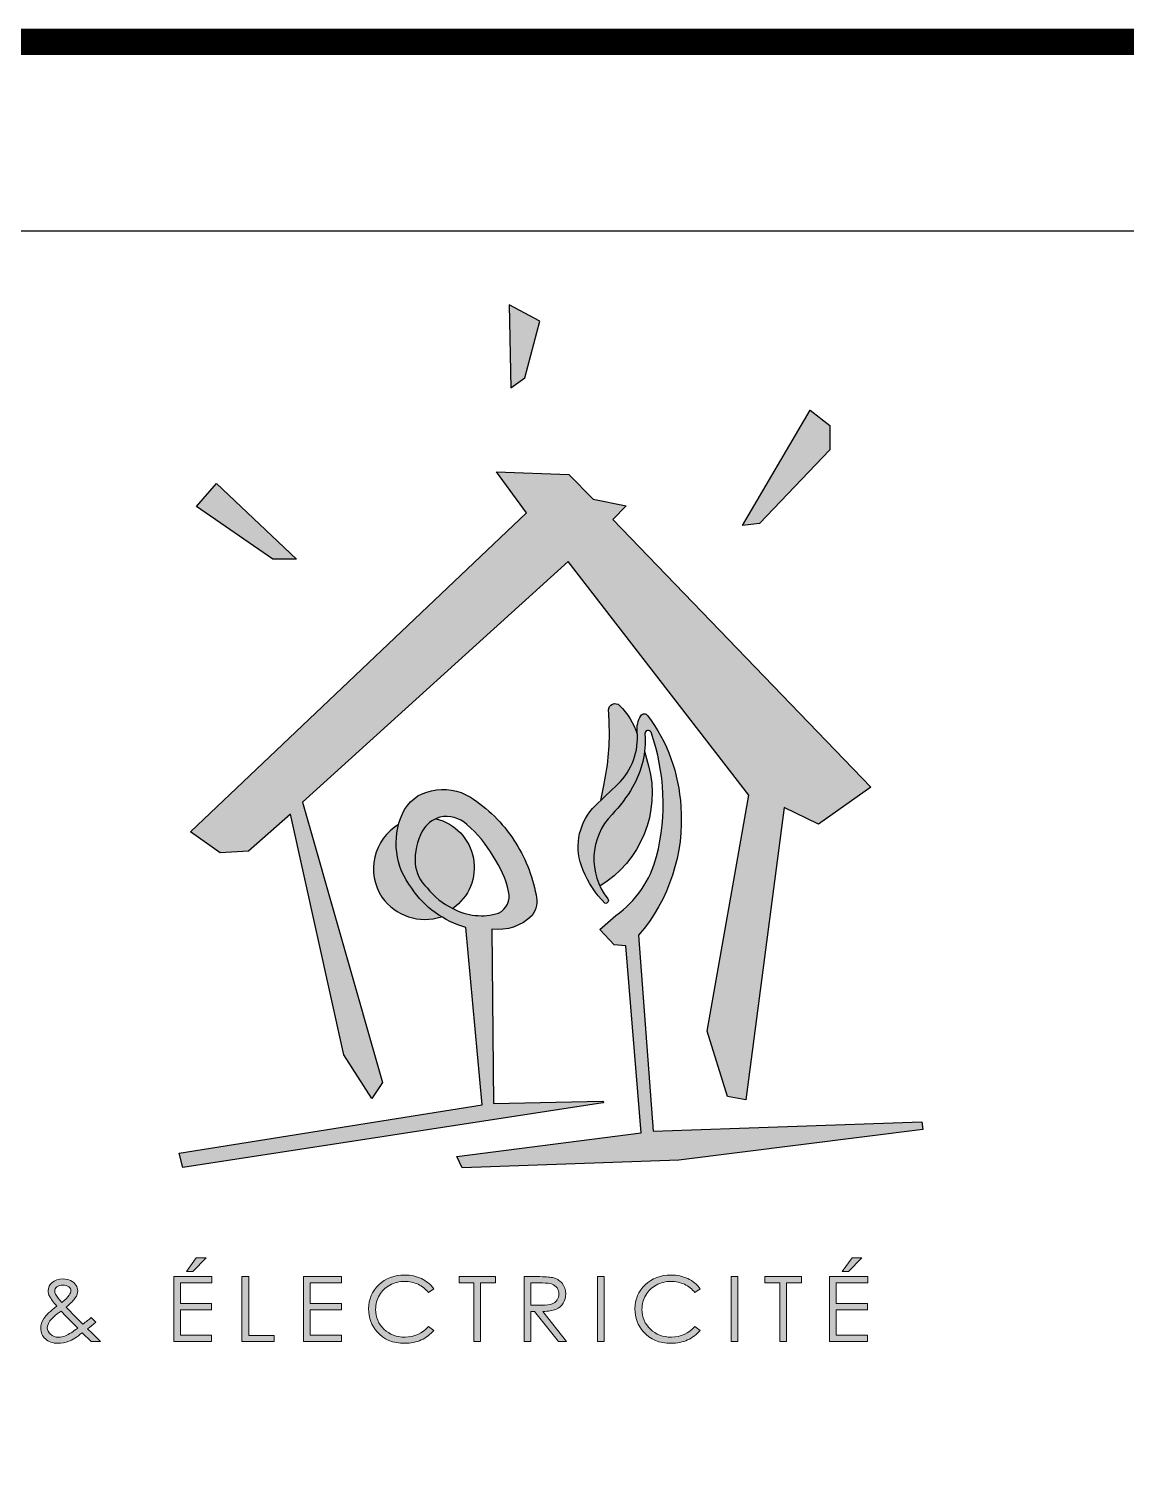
# Model space of a CAD drawing. Header units: millimetres. Extents: x -49 to 1078, y -325 to -37.
# Drawn here: x 990.89 to 1019.95, y -75.14 to -37.2 of the extents above; entities that cross this region are included whole.
import ezdxf
from ezdxf.enums import TextEntityAlignment as Align

# ---------------------------------------------------------------- set-up
doc = ezdxf.new("R2010")
doc.units = ezdxf.units.MM
doc.header["$MEASUREMENT"] = 0
doc.layers.add('Cartouche', color=7, linetype='CONTINUOUS')
doc.styles.add('ROMANS', font='romans')
doc.styles.add('SANSSERIF', font='sas_____.pfb')
doc.styles.add('STYLE1', font='ARIAL.TTF', dxfattribs={"height": 10})

# ---------------------------------------------------------------- blocks, each defined once
blk = doc.blocks.new('Cartouche')
at = {"layer": 'Cartouche'}
for color, points in [(256, [(135.594, 277.84), (135.963, 278.113), (136.365, 279.605), (135.546, 280.038)]), (256, [(141.727, 274.203), (142.179, 274.252), (144.038, 276.204), (144.038, 276.846), (143.524, 277.256)]), (256, [(127.115, 266.084), (127.9, 265.528), (128.647, 265.578), (129.759, 266.557), (131.17, 260.186), (131.918, 259.024), (132.2, 259.455), (130.078, 266.876), (137.114, 273.248), (141.896, 267.055), (140.793, 260.808), (141.328, 259.08), (141.812, 258.994), (142.831, 266.732), (143.742, 266.295), (145.126, 267.275), (138.293, 274.359), (138.646, 274.718), (137.778, 274.899), (137.128, 275.549), (135.212, 275.621), (136.007, 274.537)]), (256, [(129.297, 273.309), (129.923, 273.309), (127.803, 275.315), (127.274, 274.705)]), (140, [(138.943, 268.678, 0.112433), (138.474, 269.434, 0.686217), (138.184, 269.307, -0.000618), (138.198, 268.976, -0.060959), (138.067, 267.362), (137.976, 266.918, -0.001161), (138.427, 267.353, 0.220525)]), (256, [(146.499, 258.209), (146.48, 258.406), (139.362, 258.162), (138.978, 263.351, 0.198989), (140.094, 266.758, 0.149131), (139.214, 269.172, 0.520235), (139.037, 269.162, 0.165123), (138.938, 268.739, -0.230022), (138.427, 267.353, 0.001523), (137.836, 266.782, 0.292467), (137.462, 265.189, 0.098968), (137.994, 264.295), (138.082, 264.196, 0.728823), (138.161, 264.314, -0.377314), (138.273, 266.551, 0.061802), (138.818, 267.27, 0.14976), (139.145, 268.681, -0.922532), (139.314, 268.707, -0.145386), (139.453, 265.438, -0.177223), (138.374, 263.871), (137.95, 263.506), (138.33, 263.097), (138.637, 263.068), (139.046, 258.116), (134.164, 257.488), (134.31, 257.191), (140.038, 257.398)]), (140, [(139.243, 267.836), (139.134, 268.221, -0.102343), (138.818, 267.27, -0.061802), (138.273, 266.551, 0.311801), (137.952, 264.651, 0.331245)]), (40, [(133.06, 265.254, 0.179945), (133.38, 264.602, 0.11349), (134.058, 264.059, 0.645088), (133.61, 266.437, 0.151814), (133.246, 266.105, 0.131578)]), (40, [(132.623, 266.283, 0.428011), (132.181, 264.359, 0.330522), (133.757, 263.841, -0.107148), (132.969, 264.595, -0.237073)])]:
    blk.add_hatch(color=color, dxfattribs=at).paths.add_polyline_path(points)
h = blk.add_hatch(color=256, dxfattribs=at)
h.paths.add_polyline_path([(138.039, 258.911, 0.835851), (138.03, 258.956), (135.136, 258.898), (135.092, 263.514, 0.239659), (136.156, 263.876, 0.23516), (136.261, 264.419, 0.101787), (135.673, 265.869, 0.109113), (134.522, 267.005, 0.206329), (133.493, 267.173, 0.251121), (132.724, 266.566, 0.278983), (132.969, 264.595, 0.177381), (134.405, 263.557), (134.837, 258.857), (126.813, 257.578), (126.912, 257.201)])
h.paths.add_polyline_path([(134.058, 264.059, -0.11349), (133.38, 264.602, -0.179945), (133.06, 265.254, -0.131578), (133.246, 266.105, -0.185788), (133.712, 266.477, -0.245874), (134.431, 266.278, -0.093862), (135.123, 265.44, -0.097554), (135.535, 264.508, -0.356173), (135.269, 263.936, -0.202976)], flags=16)
h = blk.add_hatch(color=7, dxfattribs=at)
h.dxf.hatch_style = 2
h.paths.add_polyline_path([(126.67, 254.311), (127.68, 254.311), (127.68, 254.143), (126.846, 254.143), (126.846, 253.603), (127.673, 253.603), (127.673, 253.435), (126.846, 253.435), (126.846, 252.758), (127.673, 252.758), (127.673, 252.59), (126.67, 252.59)])
h.paths.add_polyline_path([(127.267, 254.807), (127.524, 254.807), (127.171, 254.447), (127.005, 254.447)])
h = blk.add_hatch(color=7, dxfattribs=at)
h.dxf.hatch_style = 2
h.paths.add_polyline_path([(144.035, 254.311), (145.045, 254.311), (145.045, 254.143), (144.211, 254.143), (144.211, 253.603), (145.038, 253.603), (145.038, 253.435), (144.211, 253.435), (144.211, 252.758), (145.038, 252.758), (145.038, 252.59), (144.035, 252.59)])
h.paths.add_polyline_path([(144.632, 254.807), (144.89, 254.807), (144.536, 254.447), (144.37, 254.447)])
h = blk.add_hatch(color=7, dxfattribs=at)
h.dxf.hatch_style = 2
edge = h.paths.add_edge_path()
edge.add_spline(control_points=[(123.89, 252.599), (123.89, 252.599), (123.89, 252.599), (123.798, 252.564), (123.7, 252.547), (123.598, 252.547), (123.462, 252.547), (123.353, 252.585), (123.271, 252.661), (123.189, 252.737), (123.147, 252.832), (123.147, 252.946), (123.147, 253.032), (123.175, 253.118), (123.231, 253.204), (123.286, 253.29), (123.399, 253.399), (123.57, 253.531), (123.474, 253.645), (123.412, 253.729), (123.384, 253.783), (123.356, 253.837), (123.343, 253.889), (123.343, 253.938), (123.343, 254.024), (123.377, 254.095), (123.445, 254.151), (123.523, 254.216), (123.62, 254.249), (123.737, 254.249), (123.811, 254.249), (123.878, 254.235), (123.939, 254.206), (124, 254.177), (124.046, 254.138), (124.078, 254.089), (124.11, 254.041), (124.126, 253.989), (124.126, 253.934), (124.126, 253.877), (124.105, 253.815), (124.063, 253.75), (124.022, 253.685), (123.94, 253.602), (123.817, 253.5), (123.817, 253.5), (124.085, 253.226), (124.085, 253.226), (124.085, 253.226), (124.26, 253.053), (124.26, 253.053), (124.354, 253.12), (124.428, 253.178), (124.482, 253.226), (124.482, 253.226), (124.602, 253.103), (124.602, 253.103), (124.525, 253.037), (124.452, 252.979), (124.383, 252.931), (124.431, 252.888), (124.494, 252.829), (124.571, 252.754), (124.632, 252.695), (124.684, 252.64), (124.728, 252.59), (124.728, 252.59), (124.482, 252.59), (124.482, 252.59), (124.482, 252.59), (124.248, 252.825), (124.248, 252.825), (124.101, 252.71), (123.982, 252.634), (123.89, 252.599)], knot_values=[-1, 0, 0, 0, 0, 0, 1, 1, 1, 2, 2, 2, 3, 3, 3, 4, 4, 4, 5, 5, 5, 6, 6, 6, 7, 7, 7, 8, 8, 8, 9, 9, 9, 10, 10, 10, 11, 11, 11, 12, 12, 12, 13, 13, 13, 14, 14, 14, 15, 15, 15, 16, 16, 16, 17, 17, 17, 18, 18, 18, 19, 19, 19, 20, 20, 20, 21, 21, 21, 22, 22, 22, 23, 23, 23, 24, 24, 24, 24], degree=3, periodic=0)
edge = h.paths.add_edge_path()
edge.add_spline(control_points=[(123.847, 253.228), (123.847, 253.228), (123.847, 253.228), (123.799, 253.277), (123.746, 253.335), (123.687, 253.401), (123.537, 253.291), (123.439, 253.204), (123.392, 253.138), (123.346, 253.073), (123.322, 253.013), (123.322, 252.957), (123.322, 252.892), (123.351, 252.834), (123.408, 252.784), (123.465, 252.733), (123.534, 252.708), (123.617, 252.708), (123.679, 252.708), (123.741, 252.721), (123.801, 252.746), (123.895, 252.785), (124.003, 252.853), (124.126, 252.948), (124.126, 252.948), (123.847, 253.228), (123.847, 253.228)], knot_values=[-1, 0, 0, 0, 0, 0, 1, 1, 1, 2, 2, 2, 3, 3, 3, 4, 4, 4, 5, 5, 5, 6, 6, 6, 7, 7, 7, 8, 8, 8, 8], degree=3, periodic=0)
edge = h.paths.add_edge_path()
edge.add_spline(control_points=[(123.542, 253.846), (123.542, 253.846), (123.542, 253.846), (123.581, 253.78), (123.636, 253.708), (123.708, 253.629), (123.794, 253.694), (123.858, 253.757), (123.902, 253.82), (123.932, 253.864), (123.947, 253.904), (123.947, 253.938), (123.947, 253.978), (123.927, 254.012), (123.888, 254.041), (123.848, 254.07), (123.795, 254.084), (123.73, 254.084), (123.667, 254.084), (123.616, 254.069), (123.577, 254.04), (123.537, 254.01), (123.518, 253.975), (123.518, 253.934), (123.518, 253.903), (123.526, 253.874), (123.542, 253.846)], knot_values=[-1, 0, 0, 0, 0, 0, 1, 1, 1, 2, 2, 2, 3, 3, 3, 4, 4, 4, 5, 5, 5, 6, 6, 6, 7, 7, 7, 8, 8, 8, 8], degree=3, periodic=0)
h = blk.add_hatch(color=7, dxfattribs=at)
h.dxf.hatch_style = 2
h.paths.add_polyline_path([(128.476, 254.311), (128.653, 254.311), (128.653, 252.756), (129.331, 252.756), (129.331, 252.59), (128.476, 252.59)])
h = blk.add_hatch(color=7, dxfattribs=at)
h.dxf.hatch_style = 2
h.paths.add_polyline_path([(130.103, 254.311), (131.114, 254.311), (131.114, 254.143), (130.279, 254.143), (130.279, 253.603), (131.107, 253.603), (131.107, 253.435), (130.279, 253.435), (130.279, 252.758), (131.107, 252.758), (131.107, 252.59), (130.103, 252.59)])
h = blk.add_hatch(color=7, dxfattribs=at)
h.dxf.hatch_style = 2
edge = h.paths.add_edge_path()
edge.add_spline(control_points=[(133.413, 253.887), (133.413, 253.887), (133.413, 253.887), (133.337, 253.985), (133.244, 254.059), (133.137, 254.109), (133.029, 254.159), (132.911, 254.185), (132.783, 254.185), (132.642, 254.185), (132.512, 254.152), (132.392, 254.086), (132.272, 254.02), (132.179, 253.931), (132.113, 253.82), (132.047, 253.709), (132.014, 253.584), (132.014, 253.445), (132.014, 253.235), (132.088, 253.06), (132.235, 252.92), (132.383, 252.78), (132.569, 252.709), (132.793, 252.709), (133.04, 252.709), (133.247, 252.804), (133.413, 252.992), (133.413, 252.992), (133.552, 252.889), (133.552, 252.889), (133.465, 252.78), (133.355, 252.696), (133.223, 252.636), (133.092, 252.577), (132.945, 252.547), (132.783, 252.547), (132.474, 252.547), (132.23, 252.647), (132.052, 252.847), (131.903, 253.017), (131.828, 253.221), (131.828, 253.46), (131.828, 253.712), (131.919, 253.924), (132.1, 254.096), (132.281, 254.268), (132.507, 254.354), (132.78, 254.354), (132.945, 254.354), (133.094, 254.323), (133.226, 254.259), (133.359, 254.195), (133.468, 254.106), (133.552, 253.992), (133.552, 253.992), (133.413, 253.887), (133.413, 253.887)], knot_values=[-1, 0, 0, 0, 0, 0, 1, 1, 1, 2, 2, 2, 3, 3, 3, 4, 4, 4, 5, 5, 5, 6, 6, 6, 7, 7, 7, 8, 8, 8, 9, 9, 9, 10, 10, 10, 11, 11, 11, 12, 12, 12, 13, 13, 13, 14, 14, 14, 15, 15, 15, 16, 16, 16, 17, 17, 17, 18, 18, 18, 18], degree=3, periodic=0)
h = blk.add_hatch(color=7, dxfattribs=at)
h.dxf.hatch_style = 2
h.paths.add_polyline_path([(134.222, 254.143), (134.222, 254.311), (135.189, 254.311), (135.189, 254.143), (134.795, 254.143), (134.795, 252.59), (134.615, 252.59), (134.615, 254.143)])
h = blk.add_hatch(color=7, dxfattribs=at)
h.dxf.hatch_style = 2
edge = h.paths.add_edge_path()
edge.add_spline(control_points=[(136.12, 253.389), (136.12, 253.389), (136.12, 253.389), (136.12, 253.389), (136.12, 252.59), (136.12, 252.59), (136.12, 252.59), (135.944, 252.59), (135.944, 252.59), (135.944, 252.59), (135.944, 254.311), (135.944, 254.311), (135.944, 254.311), (136.295, 254.311), (136.295, 254.311), (136.491, 254.311), (136.624, 254.303), (136.693, 254.287), (136.798, 254.264), (136.883, 254.214), (136.949, 254.137), (137.014, 254.06), (137.047, 253.965), (137.047, 253.853), (137.047, 253.759), (137.024, 253.677), (136.979, 253.606), (136.934, 253.535), (136.87, 253.481), (136.786, 253.445), (136.702, 253.408), (136.586, 253.39), (136.438, 253.389), (136.438, 253.389), (137.072, 252.59), (137.072, 252.59), (137.072, 252.59), (136.854, 252.59), (136.854, 252.59), (136.854, 252.59), (136.22, 253.389), (136.22, 253.389), (136.22, 253.389), (136.12, 253.389), (136.12, 253.389)], knot_values=[-1, 0, 0, 0, 0, 0, 1, 1, 1, 2, 2, 2, 3, 3, 3, 4, 4, 4, 5, 5, 5, 6, 6, 6, 7, 7, 7, 8, 8, 8, 9, 9, 9, 10, 10, 10, 11, 11, 11, 12, 12, 12, 13, 13, 13, 14, 14, 14, 14], degree=3, periodic=0)
edge = h.paths.add_edge_path()
edge.add_spline(control_points=[(136.12, 253.558), (136.12, 253.558), (136.12, 253.558), (136.12, 253.558), (136.424, 253.555), (136.424, 253.555), (136.542, 253.555), (136.629, 253.566), (136.685, 253.588), (136.742, 253.61), (136.786, 253.645), (136.817, 253.693), (136.849, 253.74), (136.865, 253.794), (136.865, 253.854), (136.865, 253.911), (136.849, 253.964), (136.817, 254.011), (136.785, 254.058), (136.743, 254.092), (136.691, 254.112), (136.639, 254.132), (136.552, 254.143), (136.431, 254.143), (136.431, 254.143), (136.12, 254.143), (136.12, 254.143), (136.12, 254.143), (136.12, 253.558), (136.12, 253.558)], knot_values=[-1, 0, 0, 0, 0, 0, 1, 1, 1, 2, 2, 2, 3, 3, 3, 4, 4, 4, 5, 5, 5, 6, 6, 6, 7, 7, 7, 8, 8, 8, 9, 9, 9, 9], degree=3, periodic=0)
h = blk.add_hatch(color=7, dxfattribs=at)
h.dxf.hatch_style = 2
h.paths.add_polyline_path([(137.891, 254.311), (138.067, 254.311), (138.067, 252.59), (137.891, 252.59)])
h = blk.add_hatch(color=7, dxfattribs=at)
h.dxf.hatch_style = 2
edge = h.paths.add_edge_path()
edge.add_spline(control_points=[(140.467, 253.887), (140.467, 253.887), (140.467, 253.887), (140.39, 253.985), (140.297, 254.059), (140.19, 254.109), (140.082, 254.159), (139.964, 254.185), (139.836, 254.185), (139.695, 254.185), (139.564, 254.152), (139.445, 254.086), (139.325, 254.02), (139.232, 253.931), (139.166, 253.82), (139.1, 253.709), (139.067, 253.584), (139.067, 253.445), (139.067, 253.235), (139.141, 253.06), (139.288, 252.92), (139.435, 252.78), (139.622, 252.709), (139.846, 252.709), (140.093, 252.709), (140.3, 252.804), (140.467, 252.992), (140.467, 252.992), (140.605, 252.889), (140.605, 252.889), (140.518, 252.78), (140.407, 252.696), (140.276, 252.636), (140.145, 252.577), (139.998, 252.547), (139.836, 252.547), (139.527, 252.547), (139.283, 252.647), (139.105, 252.847), (138.956, 253.017), (138.881, 253.221), (138.881, 253.46), (138.881, 253.712), (138.972, 253.924), (139.153, 254.096), (139.334, 254.268), (139.561, 254.354), (139.833, 254.354), (139.998, 254.354), (140.147, 254.323), (140.279, 254.259), (140.412, 254.195), (140.521, 254.106), (140.605, 253.992), (140.605, 253.992), (140.467, 253.887), (140.467, 253.887)], knot_values=[-1, 0, 0, 0, 0, 0, 1, 1, 1, 2, 2, 2, 3, 3, 3, 4, 4, 4, 5, 5, 5, 6, 6, 6, 7, 7, 7, 8, 8, 8, 9, 9, 9, 10, 10, 10, 11, 11, 11, 12, 12, 12, 13, 13, 13, 14, 14, 14, 15, 15, 15, 16, 16, 16, 17, 17, 17, 18, 18, 18, 18], degree=3, periodic=0)
h = blk.add_hatch(color=7, dxfattribs=at)
h.dxf.hatch_style = 2
h.paths.add_polyline_path([(141.425, 254.311), (141.601, 254.311), (141.601, 252.59), (141.425, 252.59)])
h = blk.add_hatch(color=7, dxfattribs=at)
h.dxf.hatch_style = 2
h.paths.add_polyline_path([(142.322, 254.143), (142.322, 254.311), (143.288, 254.311), (143.288, 254.143), (142.895, 254.143), (142.895, 252.59), (142.715, 252.59), (142.715, 254.143)])
at = {"layer": 'Cartouche', "color": 7, "const_width": 0.698}
blk.add_lwpolyline([(10, 0), (10, 287.005), (210.001, 287.005), (210.001, 0), (210.001, 0)], close=True, dxfattribs=at)
at = {"layer": 'Cartouche', "color": 7}
blk.add_lwpolyline([(15, 210), (15, 282.005), (205.001, 282.005), (205.001, 210)], close=True, dxfattribs=at)
at = {"layer": 'Cartouche', "flags": 128}
for points in [[(135.594, 277.84), (135.963, 278.113), (136.365, 279.605), (135.546, 280.038), (135.594, 277.84)], [(141.727, 274.203), (143.524, 277.256), (144.038, 276.846), (144.038, 276.204), (142.179, 274.252), (141.727, 274.203)], [(127.115, 266.084), (136.007, 274.537), (135.212, 275.621), (137.128, 275.549), (137.778, 274.899), (138.646, 274.718), (138.293, 274.359), (145.126, 267.275), (143.742, 266.295), (142.831, 266.732), (141.812, 258.994), (141.328, 259.08), (140.793, 260.808), (141.896, 267.055), (137.114, 273.248), (130.078, 266.876), (132.2, 259.455), (131.918, 259.024), (131.17, 260.186), (129.759, 266.557), (128.647, 265.578), (127.9, 265.528), (127.115, 266.084)], [(127.274, 274.705), (127.803, 275.315), (129.923, 273.309), (129.297, 273.309), (127.274, 274.705)]]:
    blk.add_lwpolyline(points, dxfattribs=at)
at = {"layer": 'Cartouche', "color": 140, "flags": 128}
for points in [[(137.976, 266.918), (138.067, 267.362, 0.060959), (138.198, 268.976, 0.000618), (138.184, 269.307, -0.686217), (138.474, 269.434, -0.112433), (138.943, 268.678, 0.619803)], [(139.134, 268.221), (139.243, 267.836, -0.331245), (137.952, 264.651, -7.027134)]]:
    blk.add_lwpolyline(points, format="xyb", dxfattribs=at)
at = {"layer": 'Cartouche', "flags": 128}
for points in [[(134.164, 257.488), (139.046, 258.116), (138.637, 263.068), (138.33, 263.097), (137.95, 263.506), (138.374, 263.871, 0.177223), (139.453, 265.438, 0.146164), (139.309, 268.724, 0.832417), (139.145, 268.681, -0.14976), (138.818, 267.27, -0.061802), (138.273, 266.551, 0.377314), (138.161, 264.314, -0.728823), (138.082, 264.196), (137.994, 264.295, -0.098968), (137.462, 265.189, -0.292467), (137.836, 266.782, -0.001523), (138.427, 267.353, 0.230022), (138.938, 268.739, -0.165123), (139.037, 269.162, -0.520235), (139.214, 269.172, -0.149131), (140.094, 266.758, -0.198989), (138.978, 263.351), (139.362, 258.162), (146.48, 258.406), (146.499, 258.209), (140.038, 257.398), (134.31, 257.191), (134.164, 257.488)], [(126.813, 257.578), (134.837, 258.857), (134.405, 263.557, -0.177381), (132.969, 264.595, -0.278983), (132.724, 266.566, -0.251121), (133.493, 267.173, -0.206329), (134.522, 267.005, -0.109113), (135.673, 265.869, -0.101787), (136.261, 264.419, -0.23516), (136.156, 263.876, -0.239659), (135.092, 263.514, -0.407995), (135.092, 263.514), (135.136, 258.898), (138.03, 258.956, -1.047162), (138.028, 258.909), (126.912, 257.201), (126.813, 257.578)], [(134.058, 264.059, 0.202976), (135.269, 263.936, 0.356173), (135.535, 264.508, 0.097554), (135.123, 265.44, 0.093862), (134.431, 266.278, 0.245874), (133.712, 266.477, 0.185788), (133.246, 266.105, 0.131578), (133.06, 265.254, 0.179945), (133.38, 264.602, 0.11349), (134.058, 264.059, -0.112794)]]:
    blk.add_lwpolyline(points, format="xyb", dxfattribs=at)
at = {"layer": 'Cartouche', "color": 40, "flags": 128}
for points in [[(133.614, 266.436, -0.643978), (134.058, 264.059, -5.073871)], [(132.623, 266.283, 0.428011), (132.181, 264.359, 0.330522), (133.757, 263.841, -112.64414)]]:
    blk.add_lwpolyline(points, format="xyb", dxfattribs=at)
at = {"layer": 'Cartouche', "color": 7, "lineweight": 0}
for points in [[(127.267, 254.807), (127.524, 254.807), (127.171, 254.447), (127.005, 254.447), (127.267, 254.807)], [(144.632, 254.807), (144.89, 254.807), (144.536, 254.447), (144.37, 254.447), (144.632, 254.807)], [(126.67, 254.311), (127.68, 254.311), (127.68, 254.143), (126.846, 254.143), (126.846, 253.603), (127.673, 253.603), (127.673, 253.435), (126.846, 253.435), (126.846, 252.758), (127.673, 252.758), (127.673, 252.59), (126.67, 252.59), (126.67, 254.311)], [(128.476, 254.311), (128.653, 254.311), (128.653, 252.756), (129.331, 252.756), (129.331, 252.59), (128.476, 252.59), (128.476, 254.311)], [(130.103, 254.311), (131.114, 254.311), (131.114, 254.143), (130.279, 254.143), (130.279, 253.603), (131.107, 253.603), (131.107, 253.435), (130.279, 253.435), (130.279, 252.758), (131.107, 252.758), (131.107, 252.59), (130.103, 252.59), (130.103, 254.311)], [(134.222, 254.143), (134.222, 254.311), (135.189, 254.311), (135.189, 254.143), (134.795, 254.143), (134.795, 252.59), (134.615, 252.59), (134.615, 254.143), (134.222, 254.143)], [(137.891, 254.311), (138.067, 254.311), (138.067, 252.59), (137.891, 252.59), (137.891, 254.311)], [(141.425, 254.311), (141.601, 254.311), (141.601, 252.59), (141.425, 252.59), (141.425, 254.311)], [(142.322, 254.143), (142.322, 254.311), (143.288, 254.311), (143.288, 254.143), (142.895, 254.143), (142.895, 252.59), (142.715, 252.59), (142.715, 254.143), (142.322, 254.143)], [(144.035, 254.311), (145.045, 254.311), (145.045, 254.143), (144.211, 254.143), (144.211, 253.603), (145.038, 253.603), (145.038, 253.435), (144.211, 253.435), (144.211, 252.758), (145.038, 252.758), (145.038, 252.59), (144.035, 252.59), (144.035, 254.311)]]:
    blk.add_lwpolyline(points, dxfattribs=at)
for points, knots in [([(124.482, 253.226), (124.482, 253.226), (124.602, 253.103), (124.602, 253.103), (124.525, 253.037), (124.452, 252.979), (124.383, 252.931), (124.431, 252.888), (124.494, 252.829), (124.571, 252.754), (124.632, 252.695), (124.684, 252.64), (124.728, 252.59), (124.728, 252.59), (124.482, 252.59), (124.482, 252.59), (124.482, 252.59), (124.248, 252.825), (124.248, 252.825), (124.101, 252.71), (123.982, 252.634), (123.89, 252.599), (123.798, 252.564), (123.7, 252.547), (123.598, 252.547), (123.462, 252.547), (123.353, 252.585), (123.271, 252.661), (123.189, 252.737), (123.147, 252.832), (123.147, 252.946), (123.147, 253.032), (123.175, 253.118), (123.231, 253.204), (123.286, 253.29), (123.399, 253.399), (123.57, 253.531), (123.474, 253.645), (123.412, 253.729), (123.384, 253.783), (123.356, 253.837), (123.343, 253.889), (123.343, 253.938), (123.343, 254.024), (123.377, 254.095), (123.445, 254.151), (123.523, 254.216), (123.62, 254.249), (123.737, 254.249), (123.811, 254.249), (123.878, 254.235), (123.939, 254.206), (124, 254.177), (124.046, 254.138), (124.078, 254.089), (124.11, 254.041), (124.126, 253.989), (124.126, 253.934), (124.126, 253.877), (124.105, 253.815), (124.063, 253.75), (124.022, 253.685), (123.94, 253.602), (123.817, 253.5), (123.817, 253.5), (124.085, 253.226), (124.085, 253.226), (124.085, 253.226), (124.26, 253.053), (124.26, 253.053), (124.354, 253.12), (124.428, 253.178), (124.482, 253.226)], [0, 0, 0, 0, 1, 1, 1, 2, 2, 2, 3, 3, 3, 4, 4, 4, 5, 5, 5, 6, 6, 6, 7, 7, 7, 8, 8, 8, 9, 9, 9, 10, 10, 10, 11, 11, 11, 12, 12, 12, 13, 13, 13, 14, 14, 14, 15, 15, 15, 16, 16, 16, 17, 17, 17, 18, 18, 18, 19, 19, 19, 20, 20, 20, 21, 21, 21, 22, 22, 22, 23, 23, 23, 24, 24, 24, 24]), ([(133.552, 253.992), (133.552, 253.992), (133.413, 253.887), (133.413, 253.887), (133.337, 253.985), (133.244, 254.059), (133.137, 254.109), (133.029, 254.159), (132.911, 254.185), (132.783, 254.185), (132.642, 254.185), (132.512, 254.152), (132.392, 254.086), (132.272, 254.02), (132.179, 253.931), (132.113, 253.82), (132.047, 253.709), (132.014, 253.584), (132.014, 253.445), (132.014, 253.235), (132.088, 253.06), (132.235, 252.92), (132.383, 252.78), (132.569, 252.709), (132.793, 252.709), (133.04, 252.709), (133.247, 252.804), (133.413, 252.992), (133.413, 252.992), (133.552, 252.889), (133.552, 252.889), (133.465, 252.78), (133.355, 252.696), (133.223, 252.636), (133.092, 252.577), (132.945, 252.547), (132.783, 252.547), (132.474, 252.547), (132.23, 252.647), (132.052, 252.847), (131.903, 253.017), (131.828, 253.221), (131.828, 253.46), (131.828, 253.712), (131.919, 253.924), (132.1, 254.096), (132.281, 254.268), (132.507, 254.354), (132.78, 254.354), (132.945, 254.354), (133.094, 254.323), (133.226, 254.259), (133.359, 254.195), (133.468, 254.106), (133.552, 253.992)], [0, 0, 0, 0, 1, 1, 1, 2, 2, 2, 3, 3, 3, 4, 4, 4, 5, 5, 5, 6, 6, 6, 7, 7, 7, 8, 8, 8, 9, 9, 9, 10, 10, 10, 11, 11, 11, 12, 12, 12, 13, 13, 13, 14, 14, 14, 15, 15, 15, 16, 16, 16, 17, 17, 17, 18, 18, 18, 18]), ([(135.944, 254.311), (135.944, 254.311), (136.295, 254.311), (136.295, 254.311), (136.491, 254.311), (136.624, 254.303), (136.693, 254.287), (136.798, 254.264), (136.883, 254.214), (136.949, 254.137), (137.014, 254.06), (137.047, 253.965), (137.047, 253.853), (137.047, 253.759), (137.024, 253.677), (136.979, 253.606), (136.934, 253.535), (136.87, 253.481), (136.786, 253.445), (136.702, 253.408), (136.586, 253.39), (136.438, 253.389), (136.438, 253.389), (137.072, 252.59), (137.072, 252.59), (137.072, 252.59), (136.854, 252.59), (136.854, 252.59), (136.854, 252.59), (136.22, 253.389), (136.22, 253.389), (136.22, 253.389), (136.12, 253.389), (136.12, 253.389), (136.12, 253.389), (136.12, 252.59), (136.12, 252.59), (136.12, 252.59), (135.944, 252.59), (135.944, 252.59), (135.944, 252.59), (135.944, 254.311), (135.944, 254.311)], [0, 0, 0, 0, 1, 1, 1, 2, 2, 2, 3, 3, 3, 4, 4, 4, 5, 5, 5, 6, 6, 6, 7, 7, 7, 8, 8, 8, 9, 9, 9, 10, 10, 10, 11, 11, 11, 12, 12, 12, 13, 13, 13, 14, 14, 14, 14]), ([(140.605, 253.992), (140.605, 253.992), (140.467, 253.887), (140.467, 253.887), (140.39, 253.985), (140.297, 254.059), (140.19, 254.109), (140.082, 254.159), (139.964, 254.185), (139.836, 254.185), (139.695, 254.185), (139.564, 254.152), (139.445, 254.086), (139.325, 254.02), (139.232, 253.931), (139.166, 253.82), (139.1, 253.709), (139.067, 253.584), (139.067, 253.445), (139.067, 253.235), (139.141, 253.06), (139.288, 252.92), (139.435, 252.78), (139.622, 252.709), (139.846, 252.709), (140.093, 252.709), (140.3, 252.804), (140.467, 252.992), (140.467, 252.992), (140.605, 252.889), (140.605, 252.889), (140.518, 252.78), (140.407, 252.696), (140.276, 252.636), (140.145, 252.577), (139.998, 252.547), (139.836, 252.547), (139.527, 252.547), (139.283, 252.647), (139.105, 252.847), (138.956, 253.017), (138.881, 253.221), (138.881, 253.46), (138.881, 253.712), (138.972, 253.924), (139.153, 254.096), (139.334, 254.268), (139.561, 254.354), (139.833, 254.354), (139.998, 254.354), (140.147, 254.323), (140.279, 254.259), (140.412, 254.195), (140.521, 254.106), (140.605, 253.992)], [0, 0, 0, 0, 1, 1, 1, 2, 2, 2, 3, 3, 3, 4, 4, 4, 5, 5, 5, 6, 6, 6, 7, 7, 7, 8, 8, 8, 9, 9, 9, 10, 10, 10, 11, 11, 11, 12, 12, 12, 13, 13, 13, 14, 14, 14, 15, 15, 15, 16, 16, 16, 17, 17, 17, 18, 18, 18, 18]), ([(123.708, 253.629), (123.794, 253.694), (123.858, 253.757), (123.902, 253.82), (123.932, 253.864), (123.947, 253.904), (123.947, 253.938), (123.947, 253.978), (123.927, 254.012), (123.888, 254.041), (123.848, 254.07), (123.795, 254.084), (123.73, 254.084), (123.667, 254.084), (123.616, 254.069), (123.577, 254.04), (123.537, 254.01), (123.518, 253.975), (123.518, 253.934), (123.518, 253.903), (123.526, 253.874), (123.542, 253.846), (123.581, 253.78), (123.636, 253.708), (123.708, 253.629)], [0, 0, 0, 0, 1, 1, 1, 2, 2, 2, 3, 3, 3, 4, 4, 4, 5, 5, 5, 6, 6, 6, 7, 7, 7, 8, 8, 8, 8]), ([(136.12, 254.143), (136.12, 254.143), (136.12, 253.558), (136.12, 253.558), (136.12, 253.558), (136.424, 253.555), (136.424, 253.555), (136.542, 253.555), (136.629, 253.566), (136.685, 253.588), (136.742, 253.61), (136.786, 253.645), (136.817, 253.693), (136.849, 253.74), (136.865, 253.794), (136.865, 253.854), (136.865, 253.911), (136.849, 253.964), (136.817, 254.011), (136.785, 254.058), (136.743, 254.092), (136.691, 254.112), (136.639, 254.132), (136.552, 254.143), (136.431, 254.143), (136.431, 254.143), (136.12, 254.143), (136.12, 254.143)], [0, 0, 0, 0, 1, 1, 1, 2, 2, 2, 3, 3, 3, 4, 4, 4, 5, 5, 5, 6, 6, 6, 7, 7, 7, 8, 8, 8, 9, 9, 9, 9]), ([(123.687, 253.401), (123.537, 253.291), (123.439, 253.204), (123.392, 253.138), (123.346, 253.073), (123.322, 253.013), (123.322, 252.957), (123.322, 252.892), (123.351, 252.834), (123.408, 252.784), (123.465, 252.733), (123.534, 252.708), (123.617, 252.708), (123.679, 252.708), (123.741, 252.721), (123.801, 252.746), (123.895, 252.785), (124.003, 252.853), (124.126, 252.948), (124.126, 252.948), (123.847, 253.228), (123.847, 253.228), (123.799, 253.277), (123.746, 253.335), (123.687, 253.401)], [0, 0, 0, 0, 1, 1, 1, 2, 2, 2, 3, 3, 3, 4, 4, 4, 5, 5, 5, 6, 6, 6, 7, 7, 7, 8, 8, 8, 8])]:
    blk.add_open_spline(points, degree=3, knots=knots, dxfattribs=at)
at = {"layer": 'Cartouche', "color": 7, "linetype": 'Continuous'}
for tag, height, style, width, p in [('COM', 10, 'STYLE1', 0.75, (110, 190.153)), ('LOC', 8, 'STYLE1', 0.75, (110, 175.8)), ('RUE(1)', 5, 'ROMANS', 0.8, (110, 163.029)), ('RUE(2)', 5, 'ROMANS', 0.8, (110, 152.934)), ('RUE(3)', 5, 'ROMANS', 0.8, (110, 142.838)), ('RUE(4)', 5, 'ROMANS', 0.8, (110, 132.742)), ('RUE(5)', 5, 'ROMANS', 0.8, (110, 122.647)), ('RES', 10, 'ROMANS', 0.5, (110, 87.362))]:
    blk.add_attdef(tag, text='', height=height, dxfattribs=dict(at, style=style, width=width)).set_placement(p, align=Align.CENTER)
at = {"layer": 'Cartouche', "color": 7, "linetype": 'Continuous', "style": 'ROMANS', "width": 0.5}
for tag, p in [('MD1', (17.5, 66)), ('MD1-2', (48.684, 66)), ('MD1-3', (175.151, 66)), ('MD2', (17.5, 61)), ('MD2-2', (48.684, 61)), ('MD2-3', (175.151, 61)), ('MD3', (17.5, 56)), ('MD3-2', (48.684, 56)), ('MD3-3', (175.151, 56)), ('MD4', (17.5, 51)), ('MD4-2', (48.684, 51)), ('MD4-3', (175.151, 51)), ('MD5', (17.5, 46)), ('MD5-2', (48.684, 46)), ('MD5-3', (175.151, 46))]:
    blk.add_attdef(tag, p, '', height=3, dxfattribs=at)
at = {"layer": 'Cartouche', "color": 7, "linetype": 'Continuous', "style": 'ROMANS'}
for tag, p in [('ECH', (57.5, 35.2)), ('DAT', (57.5, 28.6)), ('DES', (57.5, 22))]:
    blk.add_attdef(tag, p, '', height=3, dxfattribs=at)
at = {"layer": 'Cartouche', "color": 7, "linetype": 'Continuous', "style": 'SANSSERIF', "width": 0.65}
blk.add_attdef('NUM', text='', height=12, dxfattribs=at).set_placement((157.501, 30), align=Align.MIDDLE)

msp = doc.modelspace()

# ---------------------------------------------------------------- block references
at = {"layer": 'Cartouche'}
msp.add_blockref('Cartouche', (868.059, -324.557), dxfattribs=at)

doc.saveas('drawing.dxf')
